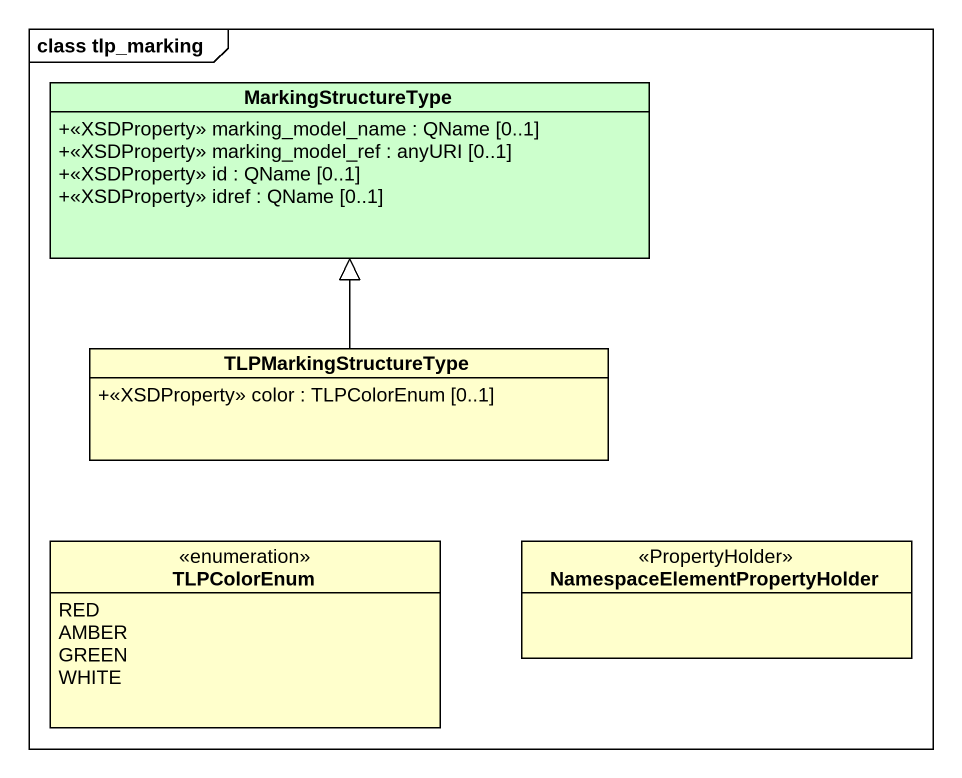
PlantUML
@startuml
mainframe class tlp_marking
hide circle
hide empty members
skinparam classAttributeIconSize 0
class MarkingStructureType #CCFFCC {
  +<<XSDProperty>> marking_model_name : QName [0..1]
  +<<XSDProperty>> marking_model_ref : anyURI [0..1]
  +<<XSDProperty>> id : QName [0..1]
  +<<XSDProperty>> idref : QName [0..1]
}
class TLPMarkingStructureType {
  +<<XSDProperty>> color : TLPColorEnum [0..1]
}
enum TLPColorEnum {
  RED
  AMBER
  GREEN
  WHITE
}
class "NamespaceElementPropertyHolder" as NamespaceElementPropertyHold <<PropertyHolder>>
TLPMarkingStructureType -up-|> MarkingStructureType
@enduml
